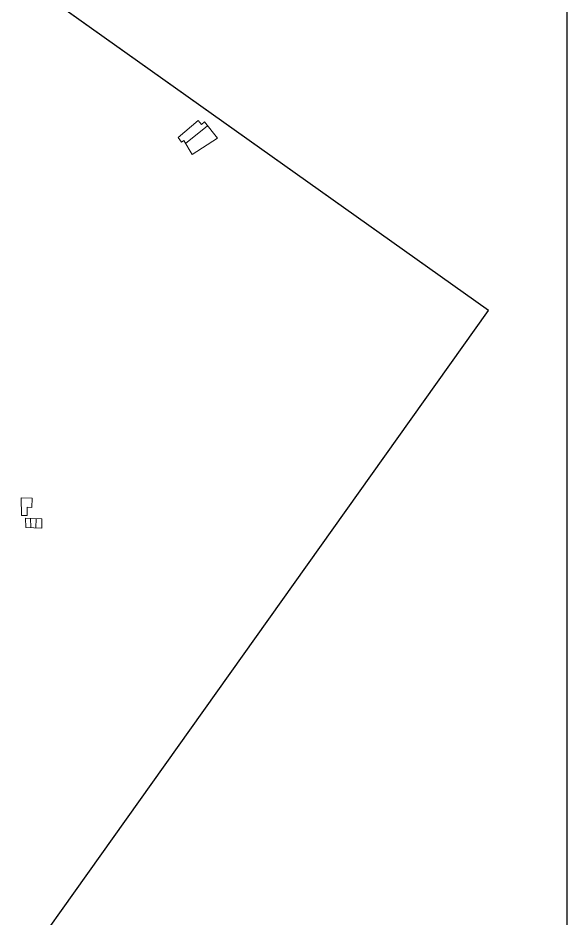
# Model space of a CAD drawing. Header units: millimetres. Extents: x 101106 to 102412, y 389020 to 390322.
# Drawn here: x 102094 to 102412, y 389461 to 389983 of the extents above; entities that cross this region are included whole.
import ezdxf

# ---------------------------------------------------------------- set-up
doc = ezdxf.new("R2010")
doc.units = ezdxf.units.MM
doc.header["$LTSCALE"] = 20
doc.layers.add('facade', color=6, linetype='Continuous')
doc.layers.add('PBDUR', color=62, linetype='Continuous', lineweight=0)
doc.layers.add('PBDUR-SEPARATION', color=5, linetype='Continuous', lineweight=0)
picture_1 = doc.add_image_def('image1.jp2', size_in_pixel=(80958, 74347))

# ---------------------------------------------------------------- blocks, each defined once
blk = doc.blocks.new('A$C6AC96EDE')
at = {"layer": 'PBDUR', "color": 1, "flags": 128}
for points in [[(0, 3.1), (3.62, 5.97), (4.16, 5.25), (4.72, 5.7), (6.93, 2.74), (2.38, 0)], [(0, 3.1), (0.56, 2.22)], [(2.38, 0), (0.94, 2.49), (0.56, 2.22)]]:
    blk.add_lwpolyline(points, dxfattribs=at)
at = {"layer": 'PBDUR-SEPARATION', "color": 5, "linetype": 'Continuous', "lineweight": 13, "flags": 128}
blk.add_lwpolyline([(1.25, 1.95), (5.25, 4.99)], dxfattribs=at)

msp = doc.modelspace()

# ---------------------------------------------------------------- linework, layer by layer
at = {"layer": 'facade', "flags": 128}
for points in [[(101150.21, 389616.32), (101864.64, 389108.14), (102366.42, 389813.56), (101651.98, 390321.75)], [(101205.41, 389652.66), (101169.7, 389602.45), (101864.64, 389108.14), (102366.42, 389813.56), (101879.85, 390159.67), (101632.59, 389936.26), (101593.09, 389943.57), (101561.09, 389911.6), (101575.53, 389899.71), (101509.7, 389861.7), (101347.32, 389757.91), (101205.41, 389652.66)]]:
    msp.add_lwpolyline(points, dxfattribs=at)
at = {"layer": 'PBDUR', "color": 1, "flags": 128}
for points in [[(102096.04, 389694.84), (102095.81, 389705.04)], [(102095.81, 389705.04), (102102.18, 389704.9)], [(102102.18, 389704.9), (102101.95, 389699.43), (102099.35, 389699.6), (102099.28, 389694.8), (102096.04, 389694.84)], [(102107.86, 389687.57), (102098.49, 389687.9), (102098.41, 389693.33), (102107.84, 389692.95)], [(102107.84, 389692.95), (102107.86, 389687.57)]]:
    msp.add_lwpolyline(points, dxfattribs=at)
at = {"layer": 'PBDUR-SEPARATION', "color": 5, "linetype": 'Continuous', "lineweight": 13, "flags": 128}
for points in [[(102101.34, 389687.8), (102101.21, 389693.22)], [(102104.48, 389693.08), (102104.37, 389687.7)]]:
    msp.add_lwpolyline(points, dxfattribs=at)

# ---------------------------------------------------------------- block references
at = {"layer": 'facade', "xscale": 3.276034951430718, "yscale": 3.276034951430718, "zscale": 3.276034951430718, "rotation": 1.748564081234349}
msp.add_blockref('A$C6AC96EDE', (102187.11, 389903.86), dxfattribs=at)

# ---------------------------------------------------------------- pictures from other files: only their frames are drawn
image = msp.add_image(picture_1, insert=(101106.46, 389019.7), size_in_units=(1305.36, 1198.76))
image.dxf.flags = 15

doc.saveas('drawing.dxf')
